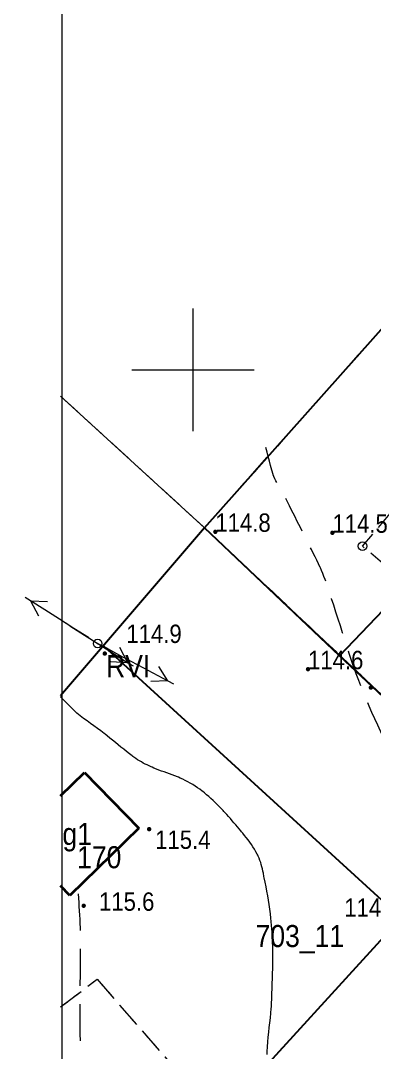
# Model space of a CAD drawing. Extents: x 6512885 to 6513481, y 5959590 to 5960000.
# Drawn here: x 6512885.9 to 6512914.8, y 5959644.3 to 5959728.5 of the extents above; entities that cross this region are included whole.
import ezdxf
from ezdxf.enums import TextEntityAlignment as Align

# ---------------------------------------------------------------- set-up
doc = ezdxf.new("R2010")
doc.units = 0
doc.header["$MEASUREMENT"] = 0
for name, pattern in [('21-1000', [2.2, 1.5, -0.7]), ('217-1000', [2.8, 2.1, -0.7]), ('218-1000', [1.4, 0.7, -0.7]), ('219-1000', [0]), ('3.0_1.5', [4.5, 3, -1.5])]:
    doc.linetypes.add(name, pattern=pattern)
doc.layers.get('0').update_dxf_attribs({"color": 2, "linetype": 'CONTINUOUS', "lineweight": 5})
for name, color, linetype in [('203-Punkt załamania granicy działki nie stabilizowany', 7, 'CONTINUOUS'), ('210-Oznaczenie użytku', 7, 'CONTINUOUS'), ('211-Nr działki', 7, 'CONTINUOUS'), ('217-Granica konturu klasyfikcyjnego', 7, 'CONTINUOUS'), ('218-Granica użytku', 7, 'CONTINUOUS'), ('219-Linia granicy', 7, 'CONTINUOUS'), ('311-podpora związana z budynkiem (punkt)', 7, 'CONTINUOUS'), ('312-Budynek (powierzchnia)', 7, 'CONTINUOUS'), ('312-Numer ewidencyjny budynku', 7, 'CONTINUOUS'), ('312-Numer ewidencyjny budynku-Atr124', 7, 'CONTINUOUS'), ('346-Wiata  taras odkryty na podporach - obrys', 7, 'CONTINUOUS'), ('510-Podpora jednosłupowa symb.-SEPOW', 7, 'CONTINUOUS'), ('811-Warstwica ciągła linia', 7, 'CONTINUOUS'), ('812-Warstwica pomocnicza linia', 7, 'CONTINUOUS'), ('ogrodzenie trwałe (linia)', 7, 'CONTINUOUS'), ('przewód elektroenergetyczny niskiego napięcia (linia) - symbol', 7, 'CONTINUOUS'), ('punkt wysokościowy naturalny', 7, 'CONTINUOUS'), ('punkt wysokościowy naturalny-Atr2', 7, 'CONTINUOUS'), ('Ramki i opis wydruku', 7, 'CONTINUOUS'), ('Wstawianie ramki sekcyjnej z opisem', 7, 'CONTINUOUS')]:
    doc.layers.add(name, color=color, linetype=linetype)
doc.styles.get("Standard").update_dxf_attribs({"font": 'txt', "width": 0.75})
doc.linetypes.add('902-1000', pattern='A,5,0,[1,ksztalty.shx,S=1,R=0,X=0,Y=0],5', length=10)

# ---------------------------------------------------------------- blocks, each defined once
blk = doc.blocks.new('PW01')
at = {"linetype": 'Continuous', "lineweight": 13}
h = blk.add_hatch(color=0, dxfattribs=at)
edge = h.paths.add_edge_path()
edge.add_arc((0, 0), 0.18, 0, 360)
blk = doc.blocks.new('510')
at = {"color": 0, "linetype": 'Continuous', "lineweight": 0}
blk.add_circle((0, 0), 0.35, dxfattribs=at)
blk = doc.blocks.new('311')
at = {"color": 0, "linetype": 'Continuous', "lineweight": 0}
blk.add_circle((0, 0), 0.35, dxfattribs=at)
blk = doc.blocks.new('PE04')
at = {"color": 0, "linetype": 'Continuous', "lineweight": 13}
for p, q in [((0.9, 0), (0, 0)), ((0.9, 0), (2.3, 0)), ((2.3, 0), (3.7, 0)), ((3.7, 0), (5.1, 0)), ((5.1, 0), (6.5, 0)), ((6.5, 0), (5.288, 0.7)), ((6.5, 0), (5.288, -0.7)), ((6.5, 0), (7, 0))]:
    blk.add_line(p, q, dxfattribs=at)
blk = doc.blocks.new('203')
at = {"linetype": 'Continuous', "lineweight": 0}
h = blk.add_hatch(color=0, dxfattribs=at)
edge = h.paths.add_edge_path()
edge.add_arc((0, 0), 0.09, 0, 360)

msp = doc.modelspace()

# ---------------------------------------------------------------- linework, layer by layer
at = {"layer": '217-Granica konturu klasyfikcyjnego', "color": 3, "linetype": '217-1000', "lineweight": 13, "flags": 128}
for points in [[(6512900.94, 5959687.11), (6512917.59, 5959705.8)], [(6512900.94, 5959687.11), (6512889.2, 5959697.857)], [(6512936.17, 5959653.9), (6512900.94, 5959687.11)], [(6512889.2, 5959648.014), (6512892.17, 5959650.27)], [(6512892.17, 5959650.27), (6512911.58, 5959628.07)]]:
    msp.add_lwpolyline(points, dxfattribs=at)
at = {"layer": '218-Granica użytku', "color": 3, "linetype": '218-1000', "lineweight": 13, "flags": 128}
for points in [[(6512917.59, 5959705.8), (6512900.94, 5959687.11)], [(6512900.94, 5959687.11), (6512889.2, 5959697.857)], [(6512900.94, 5959687.11), (6512936.17, 5959653.9)], [(6512889.2, 5959648.014), (6512892.17, 5959650.27)], [(6512892.17, 5959650.27), (6512911.58, 5959628.07)]]:
    msp.add_lwpolyline(points, dxfattribs=at)
at = {"layer": '219-Linia granicy', "color": 7, "linetype": '219-1000', "lineweight": 13, "flags": 128}
for points in [[(6512900.94, 5959687.11), (6512917.59, 5959705.8)], [(6512900.94, 5959687.11), (6512889.2, 5959697.857)], [(6512900.94, 5959687.11), (6512936.17, 5959653.9)]]:
    msp.add_lwpolyline(points, dxfattribs=at)
at = {"layer": '312-Budynek (powierzchnia)', "color": 7, "linetype": 'Continuous', "lineweight": 35, "flags": 128}
for points in [[(6512889.2, 5959665.242), (6512891.15, 5959667.14)], [(6512891.15, 5959667.14), (6512895.58, 5959662.61)], [(6512895.58, 5959662.61), (6512889.94, 5959657.12)], [(6512889.94, 5959657.12), (6512889.2, 5959657.882)]]:
    msp.add_lwpolyline(points, dxfattribs=at)
at = {"layer": '346-Wiata  taras odkryty na podporach - obrys', "color": 7, "linetype": '21-1000', "lineweight": 13, "flags": 128}
msp.add_lwpolyline([(6512917.32, 5959682.63), (6512913.82, 5959685.61), (6512918.36, 5959690.93), (6512921.86, 5959687.95)], close=True, dxfattribs=at)
at = {"layer": '811-Warstwica ciągła linia', "color": 32, "linetype": 'Continuous', "lineweight": 13, "flags": 128}
msp.add_lwpolyline([(6512906.06, 5959644.12), (6512906.06, 5959644.381), (6512906.073, 5959644.772), (6512906.099, 5959645.163), (6512906.136, 5959645.553), (6512906.178, 5959645.944), (6512906.225, 5959646.335), (6512906.272, 5959646.725), (6512906.316, 5959647.116), (6512906.354, 5959647.507), (6512906.383, 5959647.899), (6512906.39, 5959648.03), (6512906.403, 5959648.291), (6512906.421, 5959648.701), (6512906.438, 5959649.111), (6512906.454, 5959649.521), (6512906.468, 5959649.931), (6512906.48, 5959650.341), (6512906.491, 5959650.751), (6512906.499, 5959651.161), (6512906.505, 5959651.571), (6512906.509, 5959651.981), (6512906.51, 5959652.13), (6512906.51, 5959652.391), (6512906.507, 5959652.677), (6512906.5, 5959652.963), (6512906.491, 5959653.249), (6512906.479, 5959653.535), (6512906.465, 5959653.821), (6512906.448, 5959654.107), (6512906.428, 5959654.393), (6512906.406, 5959654.679), (6512906.382, 5959654.965), (6512906.38, 5959654.99), (6512906.355, 5959655.25), (6512906.314, 5959655.621), (6512906.266, 5959655.99), (6512906.212, 5959656.359), (6512906.153, 5959656.726), (6512906.09, 5959657.093), (6512906.023, 5959657.46), (6512905.954, 5959657.827), (6512905.883, 5959658.193), (6512905.812, 5959658.56), (6512905.79, 5959658.67), (6512905.739, 5959658.927), (6512905.701, 5959659.103), (6512905.661, 5959659.279), (6512905.618, 5959659.454), (6512905.571, 5959659.627), (6512905.519, 5959659.8), (6512905.46, 5959659.971), (6512905.396, 5959660.14), (6512905.323, 5959660.308), (6512905.28, 5959660.4), (6512905.243, 5959660.474), (6512905.133, 5959660.682), (6512905.015, 5959660.884), (6512904.892, 5959661.081), (6512904.762, 5959661.273), (6512904.628, 5959661.462), (6512904.49, 5959661.648), (6512904.348, 5959661.831), (6512904.204, 5959662.012), (6512904.057, 5959662.193), (6512903.96, 5959662.31), (6512903.908, 5959662.373), (6512903.767, 5959662.543), (6512903.625, 5959662.711), (6512903.482, 5959662.879), (6512903.339, 5959663.046), (6512903.194, 5959663.212), (6512903.049, 5959663.377), (6512902.902, 5959663.541), (6512902.755, 5959663.704), (6512902.605, 5959663.867), (6512902.51, 5959663.97), (6512902.455, 5959664.029), (6512902.294, 5959664.2), (6512902.131, 5959664.368), (6512901.967, 5959664.535), (6512901.802, 5959664.699), (6512901.633, 5959664.861), (6512901.463, 5959665.02), (6512901.289, 5959665.177), (6512901.112, 5959665.331), (6512900.931, 5959665.482), (6512900.81, 5959665.58), (6512900.746, 5959665.631), (6512900.558, 5959665.771), (6512900.367, 5959665.904), (6512900.173, 5959666.03), (6512899.975, 5959666.151), (6512899.774, 5959666.266), (6512899.571, 5959666.377), (6512899.365, 5959666.484), (6512899.157, 5959666.587), (6512898.947, 5959666.686), (6512898.81, 5959666.75), (6512898.736, 5959666.783), (6512898.524, 5959666.873), (6512898.309, 5959666.956), (6512898.093, 5959667.034), (6512897.875, 5959667.11), (6512897.657, 5959667.185), (6512897.44, 5959667.26), (6512897.223, 5959667.338), (6512897.009, 5959667.42), (6512896.796, 5959667.509), (6512896.66, 5959667.57), (6512896.587, 5959667.604), (6512896.424, 5959667.68), (6512896.262, 5959667.757), (6512896.101, 5959667.836), (6512895.941, 5959667.917), (6512895.783, 5959668.001), (6512895.627, 5959668.088), (6512895.474, 5959668.18), (6512895.324, 5959668.278), (6512895.178, 5959668.381), (6512895.1, 5959668.44), (6512895.036, 5959668.49), (6512894.806, 5959668.671), (6512894.577, 5959668.853), (6512894.349, 5959669.036), (6512894.122, 5959669.22), (6512893.895, 5959669.404), (6512893.668, 5959669.589), (6512893.441, 5959669.772), (6512893.214, 5959669.956), (6512892.986, 5959670.138), (6512892.82, 5959670.27), (6512892.757, 5959670.32), (6512892.48, 5959670.531), (6512892.199, 5959670.737), (6512891.916, 5959670.941), (6512891.633, 5959671.144), (6512891.351, 5959671.349), (6512891.072, 5959671.558), (6512890.798, 5959671.772), (6512890.531, 5959671.993), (6512890.272, 5959672.225), (6512890.08, 5959672.41), (6512890.023, 5959672.467), (6512889.863, 5959672.629), (6512889.705, 5959672.791), (6512889.546, 5959672.954), (6512889.389, 5959673.117), (6512889.231, 5959673.281), (6512889.2, 5959673.313)], dxfattribs=at)
at = {"layer": '812-Warstwica pomocnicza linia', "color": 32, "linetype": '3.0_1.5', "lineweight": 13, "flags": 128}
for points in [[(6512920.5, 5959636.02), (6512920.453, 5959636.22), (6512920.405, 5959636.42), (6512920.358, 5959636.62), (6512920.311, 5959636.82), (6512920.264, 5959637.019), (6512920.217, 5959637.219), (6512920.17, 5959637.419), (6512920.123, 5959637.62), (6512920.076, 5959637.82), (6512920.03, 5959638.02), (6512919.99, 5959638.209), (6512919.957, 5959638.399), (6512919.929, 5959638.59), (6512919.907, 5959638.782), (6512919.889, 5959638.974), (6512919.874, 5959639.167), (6512919.861, 5959639.36), (6512919.851, 5959639.554), (6512919.84, 5959639.747), (6512919.83, 5959639.94), (6512919.82, 5959640.133), (6512919.81, 5959640.348), (6512919.802, 5959640.563), (6512919.796, 5959640.778), (6512919.791, 5959640.993), (6512919.788, 5959641.208), (6512919.786, 5959641.423), (6512919.786, 5959641.638), (6512919.787, 5959641.853), (6512919.79, 5959642.068), (6512919.79, 5959642.09), (6512919.794, 5959642.283), (6512919.798, 5959642.437), (6512919.804, 5959642.591), (6512919.812, 5959642.746), (6512919.823, 5959642.9), (6512919.835, 5959643.054), (6512919.851, 5959643.208), (6512919.869, 5959643.361), (6512919.891, 5959643.515), (6512919.91, 5959643.63), (6512919.917, 5959643.668), (6512919.968, 5959643.932), (6512920.027, 5959644.194), (6512920.091, 5959644.454), (6512920.159, 5959644.713), (6512920.229, 5959644.971), (6512920.299, 5959645.229), (6512920.368, 5959645.487), (6512920.433, 5959645.746), (6512920.493, 5959646.006), (6512920.54, 5959646.23), (6512920.547, 5959646.268), (6512920.615, 5959646.632), (6512920.678, 5959646.996), (6512920.738, 5959647.362), (6512920.796, 5959647.728), (6512920.853, 5959648.094), (6512920.912, 5959648.46), (6512920.972, 5959648.826), (6512921.036, 5959649.191), (6512921.104, 5959649.555), (6512921.17, 5959649.88), (6512921.178, 5959649.918), (6512921.225, 5959650.126), (6512921.274, 5959650.333), (6512921.326, 5959650.54), (6512921.38, 5959650.746), (6512921.435, 5959650.953), (6512921.49, 5959651.159), (6512921.544, 5959651.365), (6512921.598, 5959651.572), (6512921.649, 5959651.78), (6512921.69, 5959651.95), (6512921.699, 5959651.988), (6512921.739, 5959652.167), (6512921.778, 5959652.346), (6512921.815, 5959652.525), (6512921.851, 5959652.705), (6512921.884, 5959652.885), (6512921.916, 5959653.065), (6512921.946, 5959653.246), (6512921.975, 5959653.426), (6512922.001, 5959653.607), (6512922.02, 5959653.75), (6512922.025, 5959653.788), (6512922.054, 5959654.073), (6512922.072, 5959654.359), (6512922.08, 5959654.646), (6512922.079, 5959654.933), (6512922.07, 5959655.221), (6512922.055, 5959655.509), (6512922.035, 5959655.797), (6512922.011, 5959656.085), (6512921.984, 5959656.372), (6512921.96, 5959656.62), (6512921.956, 5959656.658), (6512921.924, 5959656.972), (6512921.889, 5959657.285), (6512921.85, 5959657.597), (6512921.805, 5959657.909), (6512921.752, 5959658.218), (6512921.689, 5959658.527), (6512921.614, 5959658.833), (6512921.527, 5959659.137), (6512921.424, 5959659.438), (6512921.32, 5959659.7), (6512921.304, 5959659.736), (6512921.2, 5959659.972), (6512921.092, 5959660.203), (6512920.98, 5959660.431), (6512920.864, 5959660.655), (6512920.745, 5959660.877), (6512920.623, 5959661.096), (6512920.498, 5959661.314), (6512920.371, 5959661.531), (6512920.241, 5959661.747), (6512920.13, 5959661.93), (6512920.11, 5959661.963), (6512919.913, 5959662.279), (6512919.714, 5959662.593), (6512919.512, 5959662.906), (6512919.308, 5959663.217), (6512919.105, 5959663.528), (6512918.902, 5959663.839), (6512918.701, 5959664.152), (6512918.504, 5959664.466), (6512918.31, 5959664.783), (6512918.14, 5959665.07), (6512918.121, 5959665.103), (6512917.817, 5959665.632), (6512917.519, 5959666.164), (6512917.226, 5959666.697), (6512916.937, 5959667.233), (6512916.654, 5959667.772), (6512916.374, 5959668.313), (6512916.1, 5959668.857), (6512915.83, 5959669.404), (6512915.565, 5959669.953), (6512915.32, 5959670.47), (6512915.304, 5959670.505), (6512915.065, 5959671.018), (6512914.83, 5959671.533), (6512914.598, 5959672.048), (6512914.371, 5959672.566), (6512914.148, 5959673.085), (6512913.931, 5959673.606), (6512913.72, 5959674.129), (6512913.515, 5959674.655), (6512913.318, 5959675.184), (6512913.14, 5959675.68), (6512913.127, 5959675.716), (6512912.934, 5959676.278), (6512912.746, 5959676.841), (6512912.562, 5959677.405), (6512912.381, 5959677.97), (6512912.202, 5959678.535), (6512912.023, 5959679.101), (6512911.843, 5959679.666), (6512911.662, 5959680.231), (6512911.477, 5959680.794), (6512911.3, 5959681.32), (6512911.288, 5959681.357), (6512911.203, 5959681.611), (6512911.119, 5959681.866), (6512911.036, 5959682.121), (6512910.952, 5959682.375), (6512910.866, 5959682.63), (6512910.778, 5959682.883), (6512910.685, 5959683.134), (6512910.588, 5959683.384), (6512910.484, 5959683.631), (6512910.39, 5959683.84), (6512910.374, 5959683.875), (6512910.236, 5959684.167), (6512910.096, 5959684.458), (6512909.955, 5959684.748), (6512909.812, 5959685.037), (6512909.668, 5959685.325), (6512909.524, 5959685.613), (6512909.379, 5959685.901), (6512909.233, 5959686.189), (6512909.088, 5959686.477), (6512908.96, 5959686.73), (6512908.943, 5959686.764), (6512908.788, 5959687.072), (6512908.633, 5959687.379), (6512908.478, 5959687.686), (6512908.323, 5959687.993), (6512908.168, 5959688.3), (6512908.013, 5959688.607), (6512907.858, 5959688.914), (6512907.703, 5959689.221), (6512907.548, 5959689.528), (6512907.41, 5959689.8), (6512907.392, 5959689.834), (6512907.305, 5959689.996), (6512907.213, 5959690.155), (6512907.118, 5959690.313), (6512907.022, 5959690.471), (6512906.927, 5959690.629), (6512906.835, 5959690.788), (6512906.748, 5959690.95), (6512906.668, 5959691.114), (6512906.598, 5959691.283), (6512906.55, 5959691.42), (6512906.538, 5959691.457), (6512906.428, 5959691.819), (6512906.324, 5959692.183), (6512906.226, 5959692.548), (6512906.132, 5959692.914), (6512906.042, 5959693.281), (6512905.953, 5959693.648), (6512905.866, 5959694.016), (6512905.779, 5959694.383), (6512905.691, 5959694.751), (6512905.61, 5959695.08)], [(6512890.64, 5959657.24), (6512890.656, 5959656.894), (6512890.675, 5959656.548), (6512890.695, 5959656.202), (6512890.716, 5959655.856), (6512890.737, 5959655.51), (6512890.757, 5959655.164), (6512890.774, 5959654.818), (6512890.787, 5959654.472), (6512890.796, 5959654.126), (6512890.8, 5959653.78), (6512890.8, 5959653.446), (6512890.799, 5959653.112), (6512890.798, 5959652.778), (6512890.795, 5959652.444), (6512890.793, 5959652.11), (6512890.79, 5959651.776), (6512890.787, 5959651.442), (6512890.785, 5959651.108), (6512890.782, 5959650.774), (6512890.78, 5959650.44), (6512890.778, 5959650.035), (6512890.776, 5959649.63), (6512890.774, 5959649.225), (6512890.772, 5959648.82), (6512890.77, 5959648.415), (6512890.768, 5959648.01), (6512890.766, 5959647.605), (6512890.764, 5959647.2), (6512890.762, 5959646.795), (6512890.76, 5959646.39), (6512890.761, 5959646.148), (6512890.767, 5959645.906), (6512890.775, 5959645.664), (6512890.785, 5959645.422), (6512890.797, 5959645.18), (6512890.808, 5959644.938), (6512890.818, 5959644.696), (6512890.826, 5959644.454), (6512890.83, 5959644.212), (6512890.83, 5959643.97), (6512890.823, 5959643.837), (6512890.806, 5959643.705), (6512890.779, 5959643.574), (6512890.744, 5959643.445), (6512890.701, 5959643.318), (6512890.653, 5959643.191), (6512890.6, 5959643.065), (6512890.542, 5959642.939), (6512890.482, 5959642.815), (6512890.42, 5959642.69), (6512890.329, 5959642.513), (6512890.237, 5959642.34), (6512890.141, 5959642.171), (6512890.042, 5959642.005), (6512889.939, 5959641.843), (6512889.832, 5959641.685), (6512889.719, 5959641.531), (6512889.599, 5959641.38), (6512889.473, 5959641.233), (6512889.34, 5959641.09), (6512889.202, 5959640.95), (6512889.2, 5959640.948)]]:
    msp.add_lwpolyline(points, dxfattribs=at)
at = {"layer": 'ogrodzenie trwałe (linia)', "color": 7, "linetype": '902-1000', "lineweight": 25, "flags": 128}
for points in [[(6512900.94, 5959687.11), (6512917.59, 5959705.79), (6512950.96, 5959669.57), (6512936.17, 5959653.9)], [(6512911.94, 5959676.66), (6512900.94, 5959687.11), (6512889.2, 5959673.407)], [(6512911.94, 5959676.66), (6512916.14, 5959681.05), (6512916.7, 5959681.66), (6512917.47, 5959682.5)], [(6512928.54, 5959644.41), (6512925.91, 5959646.96), (6512916.97, 5959655.28), (6512892.74, 5959677.41)], [(6512936.17, 5959653.9), (6512911.94, 5959676.66)], [(6512916.97, 5959655.28), (6512902.48, 5959639.39), (6512913.84, 5959628.95), (6512928.54, 5959644.41)]]:
    msp.add_lwpolyline(points, dxfattribs=at)
at = {"layer": 'Ramki i opis wydruku', "color": 7, "linetype": 'Continuous', "lineweight": 13, "flags": 128}
for points in [[(6512889.3, 5959590.19), (6513473.02, 5959590.19), (6513473.02, 5959999.99), (6512889.3, 5959999.99)], [(6512889.3, 5959604.09), (6513473.02, 5959604.09), (6513473.02, 5959968.09), (6512889.3, 5959968.09)]]:
    msp.add_lwpolyline(points, close=True, dxfattribs=at)
at = {"layer": 'Wstawianie ramki sekcyjnej z opisem', "color": 7, "linetype": 'Continuous', "lineweight": 13, "flags": 128}
for points in [[(6512900, 5959695), (6512900, 5959705)], [(6512895, 5959700), (6512905, 5959700)]]:
    msp.add_lwpolyline(points, dxfattribs=at)

# ---------------------------------------------------------------- block references
at = {"layer": '203-Punkt załamania granicy działki nie stabilizowany', "color": 7, "linetype": 'Continuous', "lineweight": 13}
msp.add_blockref('203', (6512900.94, 5959687.11), dxfattribs=at)
at = {"layer": '311-podpora związana z budynkiem (punkt)', "color": 7, "linetype": 'Continuous', "lineweight": 13}
msp.add_blockref('311', (6512913.82, 5959685.61), dxfattribs=at)
at = {"layer": '510-Podpora jednosłupowa symb.-SEPOW', "color": 7, "linetype": 'Continuous', "lineweight": 13}
msp.add_blockref('510', (6512892.22, 5959677.67), dxfattribs=at)
at = {"layer": 'przewód elektroenergetyczny niskiego napięcia (linia) - symbol', "color": 1, "linetype": 'Continuous', "lineweight": 18}
for p, rotation in [((6512892.22, 5959677.67), 147.58), ((6512889.2, 5959679.588), 327.58), ((6512892.22, 5959677.67), 331.9469999999999)]:
    msp.add_blockref('PE04', p, dxfattribs=dict(at, rotation=rotation))
at = {"layer": 'punkt wysokościowy naturalny', "color": 7, "linetype": 'Continuous', "lineweight": 13}
for p in [(6512901.82, 5959686.78), (6512911.37, 5959686.7), (6512892.8, 5959676.85), (6512909.38, 5959675.57), (6512914.51, 5959674.07), (6512896.42, 5959662.52), (6512891.08, 5959656.27)]:
    msp.add_blockref('PW01', p, dxfattribs=at)

# ---------------------------------------------------------------- texts
at = {"layer": '210-Oznaczenie użytku', "color": 3, "linetype": 'Continuous', "lineweight": 18, "width": 0.9}
msp.add_text('RVI', height=1.8, dxfattribs=at).set_placement((6512892.9, 5959674.92))
at = {"layer": '211-Nr działki', "color": 7, "linetype": 'Continuous', "lineweight": 18, "width": 0.9}
msp.add_text('703_11', height=1.8, dxfattribs=at).set_placement((6512905.1, 5959652.9))
at = {"layer": '312-Numer ewidencyjny budynku', "color": 7, "linetype": 'Continuous', "lineweight": 18, "width": 0.9}
msp.add_text('170', height=1.8, dxfattribs=at).set_placement((6512890.54, 5959661.13), align=Align.TOP_LEFT)
at = {"layer": '312-Numer ewidencyjny budynku-Atr124', "color": 7, "width": 0.9}
msp.add_text('g1', height=1.8, dxfattribs=at).set_placement((6512890.55, 5959662.13), align=Align.MIDDLE_CENTER)
at = {"layer": 'punkt wysokościowy naturalny-Atr2', "color": 7, "width": 0.9}
for s, p in [('114.8', (6512901.82, 5959686.78)), ('114.5', (6512911.37, 5959686.7)), ('114.9', (6512894.56, 5959677.71)), ('114.6', (6512909.38, 5959675.57)), ('115.4', (6512896.91, 5959660.91)), ('115.6', (6512892.33, 5959655.86)), ('114.8', (6512912.34, 5959655.37))]:
    msp.add_text(s, height=1.5, dxfattribs=at).set_placement(p)

doc.saveas('drawing.dxf')
